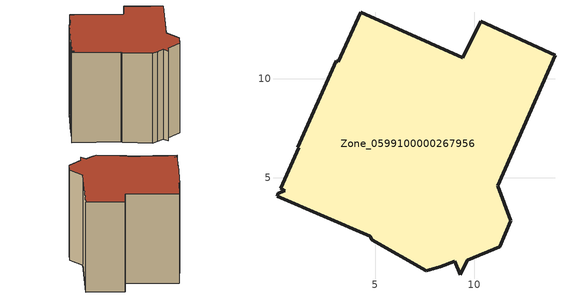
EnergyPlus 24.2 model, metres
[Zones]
Zone_0599100000267956
 floor ground (C_G): 3.13,10.87 4.27,13.37 9.44,11.06 10.34,12.92 14.09,11.2 11.21,4.59 11.86,2.83 11.31,1.52 9.65,0.84 9.29,0.09 9.02,0.77 8.28,0.49 7.6,0.29 4.84,1.86 4.76,2.05 0.04,4.07 0.1,4.21 0.44,4.35 0.22,4.47 1.15,6.51 1.09,6.54 3.04,10.9 z0
 wall outside (C_F): 4.76,2.05 4.84,1.86 7.6,0.29 8.28,0.49 9.02,0.77 9.29,0.09 9.65,0.84 11.31,1.52 11.86,2.83 11.21,4.59 14.09,11.2 10.34,12.92 9.44,11.06 4.27,13.37 3.13,10.87 3.04,10.9 1.09,6.54 1.15,6.51 0.22,4.47 0.44,4.35 0.1,4.21 0.04,4.07 4.76,2.05 z0:10.15
 roof outside (C_R): 3.13,10.87 3.04,10.9 1.09,6.54 1.15,6.51 0.22,4.47 0.44,4.35 0.1,4.21 0.04,4.07 4.76,2.05 4.84,1.86 7.6,0.29 8.28,0.49 9.02,0.77 9.29,0.09 9.65,0.84 11.31,1.52 11.86,2.83 11.21,4.59 14.09,11.2 10.34,12.92 9.44,11.06 4.27,13.37 z10.15
[BUILDING]
Pand.0599100000267956: North Axis=0; Terrain=City; Loads Convergence Tolerance Value=0.04; Temperature Convergence Tolerance Value=0.4; Solar Distribution=FullExterior; Maximum Number of Warmup Days=25; Minimum Number of Warmup Days=1
[Site:Location]
Rotterdam.The.Hague.AP_ZH_NLD Design_Conditions: Latitude=51.96; Longitude=4.45; Time Zone=1; Elevation=-4.5
[SITE:GROUNDTEMPERATURE:BUILDINGSURFACE]
18, 18, 18, 18, 18, 18, 18, 18, 18, 18, 18, 18
[MATERIAL] Thermal Absorptance=0.9; Solar Absorptance=0.7; Visible Absorptance=0.7
Name | Roughness | Thickness | Conductivity | Density | Specific Heat
G.D.1965 | MediumSmooth | 0.15 | 1 | 540 | 1210
F.D.1965 | Rough | 0.3 | 0.857143 | 1920 | 840
R.D.1965 | MediumRough | 0.2 | 0.08 | 1500 | 1000
[CONSTRUCTION]
C_G: G.D.1965
C_F: F.D.1965
C_R: R.D.1965
[ZONE]
Zone_0599100000267956: Type=1; Multiplier=1; Ceiling Height=Autocalculate; Volume=Autocalculate; Floor Area=autocalculate; Part of Total Floor Area=Yes
[ZONEINFILTRATION:DESIGNFLOWRATE]
Infil_Zone_0599100000267956: Zone or ZoneList or Space or SpaceList=Zone_0599100000267956; Schedule=AlwaysOn; Design Flow Rate Calculation Method=Flow/Area; Flow Rate per Floor Area=0.0042; Constant Term Coefficient=1; Temperature Term Coefficient=0; Velocity Term Coefficient=0; Velocity Squared Term Coefficient=0
[HVACTEMPLATE:ZONE:IDEALLOADSAIRSYSTEM]
Zone_0599100000267956: Maximum Heating Supply Air Temperature=50; Minimum Cooling Supply Air Temperature=13; Maximum Heating Supply Air Humidity Ratio=0.0156; Minimum Cooling Supply Air Humidity Ratio=0.0077; Heating Limit=NoLimit; Cooling Limit=NoLimit; Dehumidification Control Type=ConstantSensibleHeatRatio; Cooling Sensible Heat Ratio=0.7; Dehumidification Setpoint=60; Humidification Control Type=None; Humidification Setpoint=30; Outdoor Air Method=None; Outdoor Air Flow Rate per Person=0.00944; Outdoor Air Flow Rate per Zone Floor Area=0; Outdoor Air Flow Rate per Zone=0; Demand Controlled Ventilation Type=None; Outdoor Air Economizer Type=NoEconomizer; Heat Recovery Type=None; Sensible Heat Recovery Effectiveness=0.7; Latent Heat Recovery Effectiveness=0.65
[ZONECONTROL:THERMOSTAT]
ThermostatControl_Zone_0599100000267956: Zone or ZoneList=Zone_0599100000267956; Control Type Schedule=DualSetpointControlType; Control 1=Thermostat_Zone_0599100000267956; Temperature Difference Between Cutout And Setpoint=0
[THERMOSTATSETPOINT:DUALSETPOINT]
Thermostat_Zone_0599100000267956: Heating Setpoint Temperature Schedule=HeatingSetpoint_Zone_0599100000267956; Cooling Setpoint Temperature Schedule=CoolingSetpoint_Zone_0599100000267956
[SCHEDULE:COMPACT]
HeatingSetpoint_Zone_0599100000267956: Through: 12/31, For: AllDays, Until: 24:00, 21
CoolingSetpoint_Zone_0599100000267956: Through: 12/31, For: AllDays, Until: 24:00, 24
DualSetpointControlType: Through: 12/31, For: AllDays, Until: 24:00, 4
AlwaysOn: Through: 12/31, For: AllDays, Until: 24:00, 1
